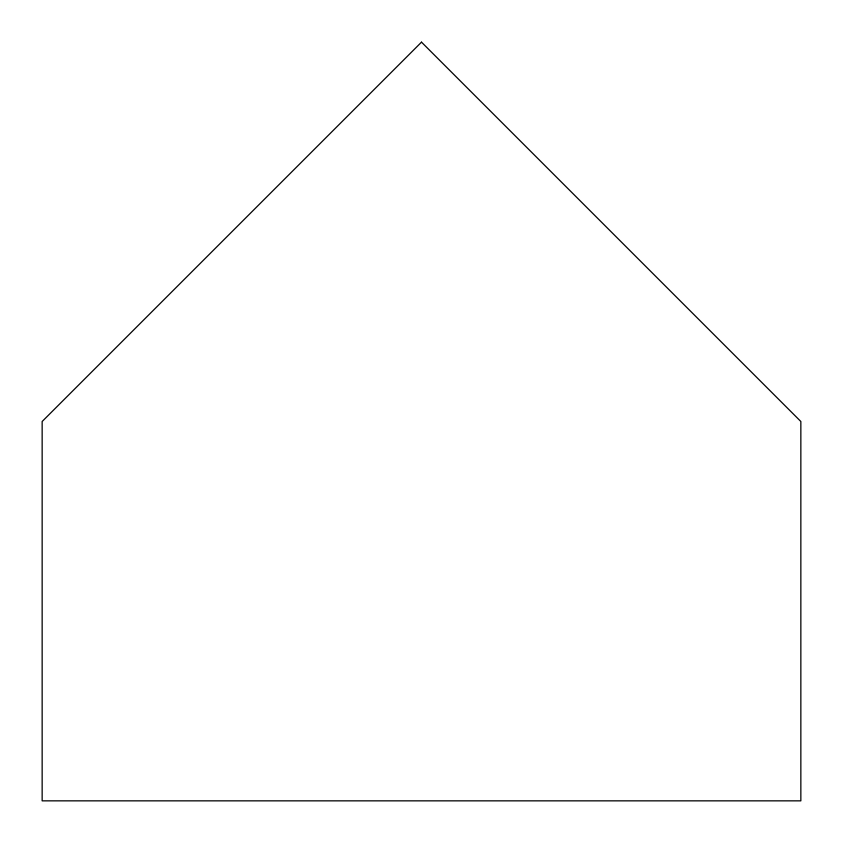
<?xml version="1.0" encoding="UTF-8"?>
<svg xmlns="http://www.w3.org/2000/svg" width="843" height="843" viewBox="0 0 843 843"><rect width="100%" height="100%" fill="white"/><g stroke="black" fill="none" stroke-linecap="round" stroke-linejoin="round"><path stroke-width="1.26" d="M421.5 42.15L42.15 421.5L42.15 800.85L800.85 800.85L800.85 421.5L421.5 42.15"/></g></svg>
